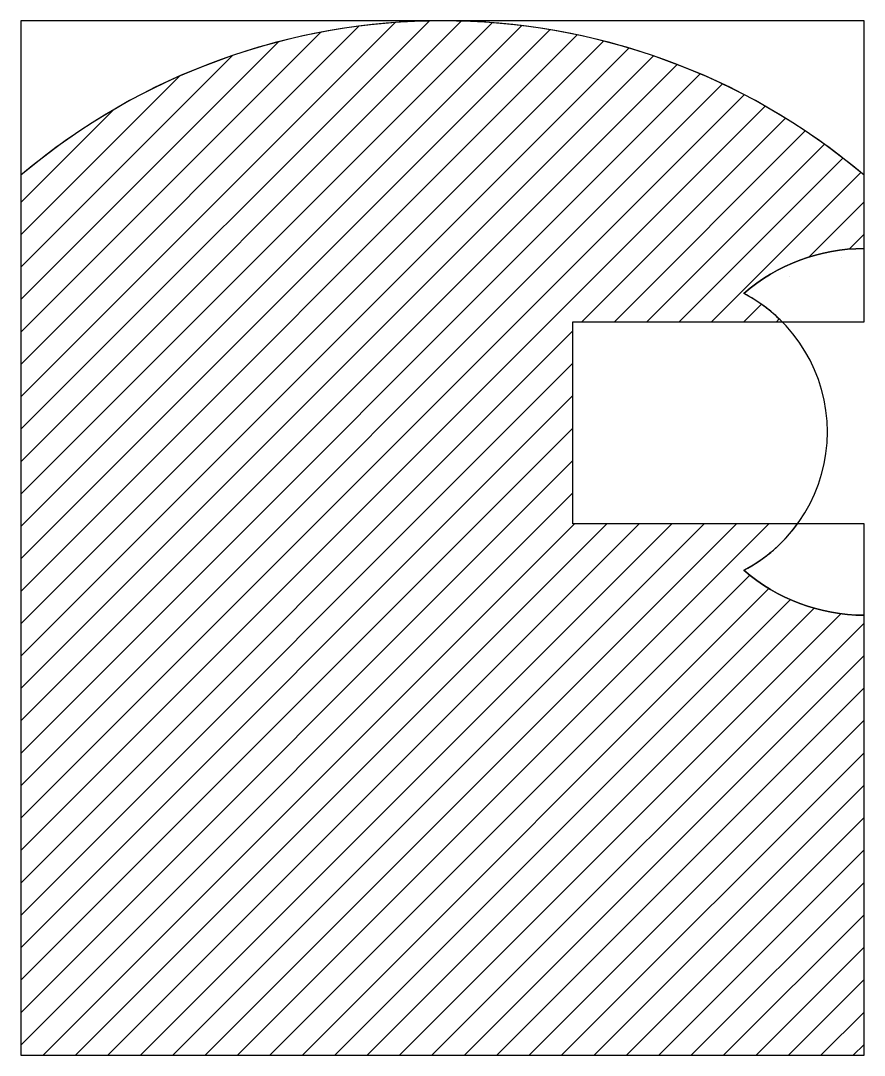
# Model space of a CAD drawing. Extents: x 20 to 43, y 10 to 38.2.
import ezdxf

# ---------------------------------------------------------------- set-up
doc = ezdxf.new("R2010")
doc.units = 0
doc.layers.add('green', color=3, linetype='Continuous', lineweight=25, true_color=0x00ff00)
doc.layers.add('yellow', color=2, linetype='Continuous', lineweight=25, true_color=0xffff00)

msp = doc.modelspace()

# ---------------------------------------------------------------- hatches: boundary and pattern name
h = msp.add_hatch()
h.set_pattern_fill('LINE', color=4, scale=5, angle=45, style=0)
h.set_pattern_definition([(45, (0, 0), (-0.441942, 0.441942), [])])
edge = h.paths.add_edge_path()
edge.add_line((20, 34), (20, 10))
edge.add_line((20, 10), (43, 10))
edge.add_line((43, 10), (43, 22))
edge.add_arc((43, 27), 5, 229.0045, 270)
edge.add_arc((37.737, 27), 4.263, 297.7222, 323.989)
edge.add_line((41.185, 24.494), (35.059, 24.494))
edge.add_line((35.059, 24.494), (35.059, 30))
edge.add_line((35.059, 30), (40.766, 30))
edge.add_arc((37.737, 27), 4.263, 44.7249, 62.2778)
edge.add_arc((43, 27), 5, 90, 130.9955)
edge.add_line((43, 32), (43, 34))
edge.add_arc((31.5, 20.385), 17.822, 49.8128, 90)
edge.add_arc((31.5, 20.385), 17.822, 90, 130.1872)

# ---------------------------------------------------------------- linework, layer by layer
for p, q in [((20, 34), (20, 10)), ((43, 32), (43, 34)), ((35.059, 24.494), (35.059, 30)), ((35.059, 30), (40.766, 30)), ((41.185, 24.494), (35.059, 24.494)), ((43, 10), (43, 22)), ((20, 10), (43, 10))]:
    msp.add_line(p, q)
at = {"color": 1}
msp.add_lwpolyline([(20, 34), (20, 10), (43, 10), (43, 22, -0.180809), (39.72, 23.226, 0.115115), (41.185, 24.494), (35.059, 24.494), (35.059, 30), (40.766, 30, 0.076739), (39.72, 30.774, -0.180809), (43, 32), (43, 34, 0.177169), (31.5, 38.207, 0.177169)], format="xyb", close=True, dxfattribs=at)
for centre, radius, start, end in [((31.5, 20.385), 17.822, 90, 130.1872), ((31.5, 20.385), 17.822, 49.8128, 90), ((43, 27), 5, 90, 130.9955), ((37.737, 27), 4.263, 44.7249, 62.2778), ((37.737, 27), 4.263, 297.7222, 323.989), ((43, 27), 5, 229.0045, 270)]:
    msp.add_arc(centre, radius, start, end)
at = {"layer": 'green', "flags": 128}
msp.add_lwpolyline([(20, 34), (20, 10), (43, 10), (43, 22, -0.180809), (39.72, 23.226, 0.604165), (39.72, 30.774, -0.180809), (43, 32), (43, 34, 0.365821), (20, 34)], format="xyb", dxfattribs=at)
at = {"layer": 'yellow', "flags": 128}
msp.add_lwpolyline([(20, 38.207), (20, 10), (43, 10), (43, 24.494), (35.059, 24.494), (35.059, 30), (43, 30), (43, 38.207), (20, 38.207)], dxfattribs=at)

doc.saveas('drawing.dxf')
